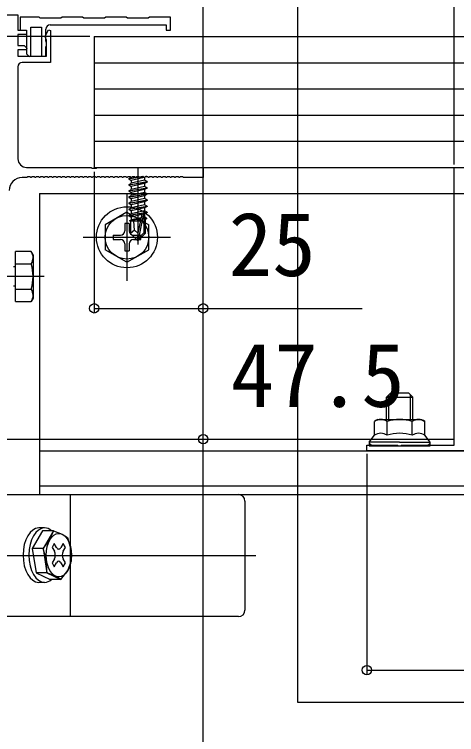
# Model space of a CAD drawing. Units: millimetres, scale not verified. Extents: x -875 to 875, y -1304 to 1297.
# Drawn here: x -407.7 to -306.3, y 251.3 to 416.4 of the extents above; entities that cross this region are included whole.
import ezdxf
from ezdxf.enums import TextEntityAlignment as Align

# ---------------------------------------------------------------- set-up
doc = ezdxf.new("R2010")
doc.units = ezdxf.units.MM
doc.header["$LTSCALE"] = 8
for name, color, linetype in [('0-3_YKK_11', 7, 'Continuous'), ('0-5_YKK_12', 2, 'Continuous'), ('0-6_YKK_13', 4, 'Continuous'), ('0-8_YKK_D', 6, 'Continuous')]:
    doc.layers.add(name, color=color, linetype=linetype)
doc.styles.add('ＭＳ ゴシック', font='')
doc.styles.get('ＭＳ ゴシック').set_extended_font_data('MS Gothic')

msp = doc.modelspace()

# ---------------------------------------------------------------- linework, layer by layer
at = {"layer": '0-3_YKK_11'}
msp.add_line((-406.87, 404.417), (-406.87, 383.317), dxfattribs=at)
for points in [[(-411.87, 416.317), (-406.87, 416.317), (-406.87, 412.817), (-404.87, 412.817), (-404.87, 411.817), (-406.87, 411.817), (-406.87, 409.317), (-405.446, 409.317), (-404.834, 408.705), (-404.994, 408.317), (-406.87, 408.317)], [(-399.47, 414.017), (-372.87, 414.017), (-372.87, 412.817), (-371.87, 412.817), (-371.87, 415.817), (-376.72, 415.817), (-377.02, 415.517), (-381.72, 415.517), (-382.02, 415.817), (-386.72, 415.817), (-387.02, 415.517), (-391.72, 415.517), (-392.02, 415.817), (-396.72, 415.817), (-397.02, 415.517), (-401.72, 415.517), (-402.02, 415.817), (-406.37, 415.817), (-406.37, 412.817), (-404.87, 412.817), (-404.87, 407.393), (-404.241, 406.763), (-403.87, 406.917), (-403.87, 413.517), (-401.47, 413.517), (-401.47, 406.817), (-400.47, 406.817), (-400.47, 408.971), (-400.27, 409.317), (-400.27, 409.917), (-400.39, 410.157), (-400.47, 410.317), (-400.47, 413.017)], [(-406.87, 408.317), (-406.87, 406.817), (-400.27, 406.817), (-400.27, 410.559), (-400.39, 410.742), (-400.57, 411.017), (-400.57, 411.558), (-399.815, 412.867), (-399.37, 412.747), (-399.37, 405.417), (-405.87, 405.417)], [(-404.87, 381.317), (-390.041, 381.317), (-389.849, 381.174), (-388.891, 381.174), (-388.699, 381.317), (-364.37, 381.317), (-364.37, 379.017), (-368.912, 379.017), (-369.095, 379.137), (-369.645, 379.137), (-369.828, 379.017), (-369.912, 379.017), (-370.095, 379.137), (-370.645, 379.137), (-370.828, 379.017), (-370.912, 379.017), (-371.095, 379.137), (-371.645, 379.137), (-371.828, 379.017), (-371.912, 379.017), (-372.095, 379.137), (-372.645, 379.137), (-372.828, 379.017), (-372.912, 379.017), (-373.095, 379.137), (-373.645, 379.137), (-373.828, 379.017), (-373.912, 379.017), (-374.095, 379.137), (-374.645, 379.137), (-374.828, 379.017), (-374.912, 379.017), (-375.095, 379.137), (-375.645, 379.137), (-375.828, 379.017), (-375.912, 379.017), (-376.095, 379.137), (-376.645, 379.137), (-376.828, 379.017), (-376.912, 379.017)], [(-396.645, 379.137), (-396.828, 379.017), (-396.912, 379.017), (-397.095, 379.137), (-397.645, 379.137), (-397.828, 379.017), (-397.912, 379.017), (-398.095, 379.137), (-398.645, 379.137), (-398.828, 379.017), (-398.912, 379.017), (-399.095, 379.137), (-399.645, 379.137), (-399.828, 379.017), (-399.912, 379.017), (-400.095, 379.137), (-400.645, 379.137), (-400.828, 379.017), (-400.912, 379.017), (-401.095, 379.137), (-401.645, 379.137), (-401.828, 379.017), (-401.912, 379.017), (-402.095, 379.137), (-402.645, 379.137), (-402.828, 379.017), (-402.912, 379.017), (-403.095, 379.137), (-403.645, 379.137), (-403.828, 379.017), (-403.912, 379.017), (-404.095, 379.137), (-404.645, 379.137), (-404.828, 379.017), (-405.87, 379.017)], [(-386.828, 379.017), (-386.912, 379.017), (-387.095, 379.137), (-387.645, 379.137), (-387.828, 379.017), (-387.912, 379.017), (-388.095, 379.137), (-388.645, 379.137), (-388.828, 379.017), (-388.912, 379.017), (-389.095, 379.137), (-389.645, 379.137), (-389.828, 379.017), (-389.912, 379.017), (-390.095, 379.137), (-390.645, 379.137), (-390.828, 379.017), (-390.912, 379.017), (-391.095, 379.137), (-391.645, 379.137), (-391.828, 379.017), (-391.912, 379.017), (-392.095, 379.137), (-392.645, 379.137), (-392.828, 379.017), (-392.912, 379.017), (-393.095, 379.137), (-393.645, 379.137), (-393.828, 379.017), (-393.912, 379.017), (-394.095, 379.137), (-394.645, 379.137), (-394.828, 379.017), (-394.912, 379.017), (-395.095, 379.137), (-395.645, 379.137), (-395.828, 379.017), (-395.912, 379.017), (-396.095, 379.137), (-396.645, 379.137)], [(-376.912, 379.017), (-377.095, 379.137), (-377.645, 379.137), (-377.828, 379.017), (-377.912, 379.017), (-378.095, 379.137), (-378.645, 379.137), (-378.828, 379.017), (-378.912, 379.017), (-379.095, 379.137), (-379.645, 379.137), (-379.828, 379.017), (-379.912, 379.017), (-380.095, 379.137), (-380.645, 379.137), (-380.828, 379.017), (-380.912, 379.017), (-381.095, 379.137), (-381.645, 379.137), (-381.828, 379.017), (-381.912, 379.017), (-382.095, 379.137), (-382.645, 379.137), (-382.828, 379.017), (-382.912, 379.017), (-383.095, 379.137), (-383.645, 379.137), (-383.828, 379.017), (-383.912, 379.017), (-384.095, 379.137), (-384.645, 379.137), (-384.828, 379.017), (-384.912, 379.017), (-385.095, 379.137), (-385.645, 379.137), (-385.828, 379.017), (-385.912, 379.017), (-386.095, 379.137), (-386.645, 379.137), (-386.828, 379.017)]]:
    msp.add_lwpolyline(points, dxfattribs=at)
msp.add_lwpolyline([(-246.87, 316.317), (-326.87, 316.317), (-326.87, 317.617), (-319.828, 317.617), (-319.645, 317.497), (-319.095, 317.497), (-318.912, 317.617), (-306.87, 317.617), (-306.87, 381.317), (-287.328, 381.317), (-287.145, 381.197), (-286.595, 381.197), (-286.412, 381.317), (-266.87, 381.317), (-266.87, 317.617), (-254.828, 317.617), (-254.645, 317.497), (-254.095, 317.497), (-253.912, 317.617), (-246.87, 317.617)], close=True, dxfattribs=at)
for centre, radius, start, end in [((-399.47, 413.017), 1, 90.00001, 179.99999), ((-405.87, 404.417), 1, 90.00001, 179.99999), ((-404.87, 383.317), 2, 180.00001, 269.99999), ((-405.87, 376.017), 3, 90.00001, 179.99999)]:
    msp.add_arc(centre, radius, start, end, dxfattribs=at)
at = {"layer": '0-5_YKK_12'}
for p, q in [((-364.37, 151.317), (-364.37, 1038.3)), ((-379.37, 381.317), (-379.37, 363.617)), ((-401.87, 375.317), (-201.87, 375.317)), ((-401.87, 375.317), (-401.87, 306.317)), ((-381.87, 375.317), (-381.87, 355.317)), ((-391.87, 365.317), (-371.87, 365.317)), ((-400.87, 356.317), (-499.87, 356.317)), ((-401.87, 316.317), (-201.87, 316.317)), ((-401.87, 308.317), (-201.87, 308.317)), ((-411.87, 306.317), (-201.87, 306.317)), ((-414.37, 292.317), (-352.328, 292.317))]:
    msp.add_line(p, q, dxfattribs=at)
msp.add_lwpolyline([(-342.688, 447.905), (-201.657, 447.905), (-201.657, 258.6), (-342.688, 258.6)], close=True, dxfattribs=at)
at = {"layer": '0-6_YKK_13'}
for p, q in [((-389.37, 411.317), (-201.87, 411.317)), ((-389.37, 411.317), (-389.37, 381.317)), ((-389.37, 405.317), (-201.87, 405.317)), ((-389.37, 399.317), (-201.87, 399.317)), ((-389.37, 393.317), (-201.87, 393.317)), ((-389.37, 387.317), (-201.87, 387.317)), ((-389.37, 381.317), (-201.87, 381.317)), ((-379.048, 379.071), (-381.47, 378.667)), ((-381.47, 378.767), (-381.001, 379.038)), ((-381.47, 378.767), (-379.949, 379.021)), ((-381.47, 378.767), (-381.47, 378.667)), ((-381.47, 378.667), (-380.92, 378.35)), ((-377.949, 379.021), (-380.92, 378.35)), ((-377.82, 378.385), (-380.92, 377.685)), ((-380.92, 378.35), (-380.92, 377.685)), ((-379.703, 379.062), (-379.107, 379.161)), ((-378.15, 379.221), (-378.645, 379.138)), ((-378.556, 379.253), (-378.271, 379.3)), ((-377.82, 379.017), (-377.82, 378.385)), ((-377.27, 378.067), (-377.82, 378.385)), ((-377.357, 379.317), (-377.636, 379.156)), ((-381.47, 377.367), (-377.27, 378.067)), ((-377.27, 377.967), (-381.47, 377.267)), ((-381.47, 377.367), (-380.92, 377.685)), ((-381.47, 377.367), (-381.47, 377.267)), ((-381.47, 377.267), (-380.92, 376.95)), ((-381.47, 375.967), (-377.27, 376.667)), ((-377.27, 376.567), (-381.47, 375.867)), ((-377.82, 376.985), (-380.92, 376.285)), ((-380.92, 376.95), (-380.92, 376.285)), ((-377.82, 377.65), (-377.82, 376.985)), ((-377.27, 376.667), (-377.82, 376.985)), ((-377.27, 378.067), (-377.27, 377.967)), ((-377.27, 376.667), (-377.27, 376.567)), ((-381.47, 375.967), (-380.92, 376.285)), ((-381.47, 375.967), (-381.47, 375.867)), ((-381.47, 375.867), (-380.92, 375.55)), ((-381.47, 374.567), (-377.27, 375.267)), ((-377.27, 375.167), (-381.47, 374.467)), ((-381.47, 374.567), (-380.92, 374.885)), ((-377.82, 375.585), (-380.92, 374.885)), ((-380.92, 375.55), (-380.92, 374.885)), ((-377.82, 376.25), (-377.82, 375.585)), ((-377.27, 375.267), (-377.82, 375.585)), ((-377.27, 375.267), (-377.27, 375.167)), ((-381.47, 374.567), (-381.47, 374.467)), ((-381.47, 374.467), (-380.92, 374.15)), ((-381.47, 373.167), (-377.27, 373.867)), ((-377.27, 373.767), (-381.47, 373.067)), ((-381.47, 373.167), (-380.92, 373.485)), ((-377.82, 374.185), (-380.92, 373.485)), ((-380.92, 374.15), (-380.92, 373.485)), ((-377.82, 373.45), (-380.92, 372.75)), ((-377.82, 374.85), (-377.82, 374.185)), ((-377.27, 373.867), (-377.82, 374.185)), ((-377.27, 373.767), (-377.82, 373.45)), ((-377.82, 373.45), (-377.82, 372.785)), ((-377.27, 373.867), (-377.27, 373.767)), ((-381.47, 373.167), (-381.47, 373.067)), ((-381.47, 373.067), (-380.92, 372.75)), ((-381.47, 371.767), (-377.27, 372.467)), ((-377.27, 372.367), (-381.47, 371.667)), ((-381.47, 371.767), (-380.92, 372.085)), ((-381.47, 371.767), (-381.47, 371.667)), ((-381.47, 371.667), (-380.92, 371.35)), ((-377.82, 372.785), (-380.92, 372.085)), ((-380.92, 372.75), (-380.92, 372.085)), ((-377.27, 372.467), (-377.82, 372.785)), ((-377.82, 372.05), (-377.82, 371.385)), ((-377.27, 372.467), (-377.27, 372.367)), ((-381.87, 371.067), (-386.87, 368.18)), ((-381.87, 371.067), (-376.87, 368.18)), ((-381.47, 370.367), (-377.27, 371.067)), ((-378.331, 370.791), (-381.47, 370.267)), ((-381.47, 370.367), (-380.92, 370.685)), ((-381.47, 370.367), (-381.47, 370.267)), ((-381.47, 370.267), (-380.92, 369.95)), ((-377.82, 371.385), (-380.92, 370.685)), ((-380.92, 371.35), (-380.92, 370.685)), ((-378.487, 370.499), (-380.92, 369.95)), ((-380.92, 369.95), (-380.92, 369.285)), ((-378.461, 370.624), (-379.37, 366.239)), ((-378.038, 370.74), (-379.22, 365.042)), ((-377.27, 370.967), (-378.184, 370.815)), ((-377.82, 369.985), (-377.973, 369.95)), ((-377.97, 370.569), (-377.97, 366.292)), ((-377.27, 371.067), (-377.82, 371.385)), ((-377.82, 370.65), (-377.82, 369.985)), ((-377.37, 369.725), (-377.82, 369.985)), ((-377.27, 371.067), (-377.27, 370.967)), ((-382.37, 368.467), (-382.37, 366.817)), ((-381.37, 368.467), (-382.37, 368.467)), ((-381.37, 368.467), (-381.37, 366.817)), ((-378.692, 369.507), (-381.27, 369.083)), ((-381.27, 369.083), (-380.92, 369.285)), ((-381.07, 368.988), (-381.27, 369.083)), ((-381.07, 369.017), (-381.07, 366.167)), ((-378.794, 369.017), (-381.07, 369.017)), ((-378.631, 369.802), (-380.92, 369.285)), ((-378.752, 369.241), (-379.904, 369.017)), ((-378.791, 369.03), (-378.85, 369.017)), ((-377.37, 369.725), (-377.97, 369.626)), ((-377.37, 369.51), (-377.97, 369.393)), ((-377.67, 369.017), (-377.97, 369.017)), ((-377.67, 369.336), (-377.67, 366.167)), ((-377.37, 369.725), (-377.37, 369.51)), ((-386.87, 368.18), (-386.87, 362.454)), ((-380.113, 366.971), (-381.07, 366.167)), ((-376.87, 362.454), (-376.87, 368.18)), ((-385.02, 365.817), (-383.37, 365.817)), ((-385.02, 365.817), (-385.02, 364.817)), ((-379.52, 364.617), (-381.07, 366.167)), ((-380.37, 365.817), (-378.72, 365.817)), ((-379.37, 366.239), (-379.52, 364.617)), ((-379.37, 366.239), (-379.37, 364.617)), ((-377.97, 366.292), (-379.22, 365.042)), ((-379.22, 364.617), (-377.67, 366.167)), ((-379.22, 365.042), (-379.22, 364.617)), ((-378.72, 364.817), (-378.72, 365.817)), ((-377.67, 366.167), (-377.97, 366.292)), ((-385.02, 364.817), (-383.37, 364.817)), ((-382.37, 363.817), (-382.37, 362.167)), ((-381.37, 363.817), (-381.37, 362.167)), ((-380.37, 364.817), (-378.72, 364.817)), ((-379.52, 364.617), (-379.22, 364.617)), ((-403.801, 362.067), (-407.37, 362.067)), ((-407.37, 350.567), (-407.37, 362.067)), ((-403.37, 361.317), (-403.803, 362.067)), ((-381.87, 359.567), (-386.87, 362.454)), ((-382.37, 362.167), (-381.37, 362.167)), ((-381.87, 359.567), (-376.87, 362.454)), ((-403.37, 361.317), (-403.37, 351.317)), ((-407.37, 358.567), (-407.87, 358.567)), ((-407.37, 359.204), (-403.817, 359.204)), ((-407.37, 354.067), (-407.87, 354.067)), ((-407.37, 353.43), (-403.817, 353.43)), ((-407.37, 350.567), (-403.801, 350.567)), ((-403.37, 351.317), (-403.803, 350.567)), ((-321.83, 323.517), (-321.83, 329.157)), ((-316.91, 323.517), (-316.91, 329.157)), ((-322.37, 328.617), (-316.37, 328.617)), ((-324.37, 323.517), (-325.144, 323.071)), ((-325.144, 319.917), (-325.144, 323.071)), ((-324.37, 323.517), (-314.37, 323.517)), ((-322.257, 319.917), (-322.257, 323.071)), ((-316.483, 319.917), (-316.483, 323.071)), ((-314.37, 323.517), (-313.597, 323.071)), ((-313.597, 319.917), (-313.597, 323.071)), ((-326.37, 318.317), (-325.144, 319.917)), ((-312.37, 318.317), (-313.597, 319.917)), ((-326.37, 318.317), (-326.37, 317.517)), ((-319.37, 318.317), (-326.37, 318.317)), ((-326.37, 317.517), (-312.37, 317.517)), ((-319.37, 318.317), (-312.37, 318.317)), ((-312.37, 317.517), (-312.37, 318.317)), ((-411.87, 306.317), (-356.328, 306.317)), ((-394.787, 278.317), (-394.787, 306.317)), ((-354.828, 304.817), (-354.828, 279.817)), ((-401.209, 297.999), (-403.566, 293.916)), ((-401.209, 297.999), (-403.566, 293.916)), ((-400.754, 298.672), (-402.061, 298.672)), ((-398.716, 297.999), (-401.209, 297.999)), ((-398.716, 297.999), (-401.073, 293.916)), ((-398.521, 295.088), (-399.027, 294.211)), ((-399.027, 294.211), (-398.501, 293.299)), ((-397.995, 294.176), (-398.521, 295.088)), ((-396.456, 295.088), (-396.982, 294.176)), ((-396.476, 293.299), (-395.949, 294.211)), ((-395.949, 294.211), (-396.456, 295.088)), ((-403.566, 293.916), (-402.703, 288.339)), ((-401.073, 293.916), (-403.566, 293.916)), ((-401.073, 293.916), (-400.21, 288.339)), ((-398.501, 291.545), (-399.027, 290.633)), ((-398.521, 289.756), (-397.995, 290.668)), ((-396.982, 290.668), (-396.456, 289.756)), ((-395.949, 290.633), (-396.476, 291.545)), ((-399.027, 290.633), (-398.521, 289.756)), ((-396.456, 289.756), (-395.949, 290.633)), ((-402.703, 288.339), (-399.483, 286.845)), ((-400.21, 288.339), (-402.703, 288.339)), ((-400.21, 288.339), (-396.99, 286.845)), ((-400.754, 286.172), (-402.061, 286.172)), ((-396.99, 286.845), (-399.483, 286.845))]:
    msp.add_line(p, q, dxfattribs=at)
for points in [[(-377.27, 377.967), (-377.82, 377.65), (-380.92, 376.95)], [(-377.27, 376.567), (-377.82, 376.25), (-380.92, 375.55)], [(-377.27, 375.167), (-377.82, 374.85), (-380.92, 374.15)], [(-377.27, 372.367), (-377.82, 372.05), (-380.92, 371.35)], [(-377.27, 370.967), (-377.82, 370.65), (-377.974, 370.615)], [(-379.37, 366.239), (-380.113, 366.971), (-380.27, 369.017)], [(-377.37, 369.51), (-377.82, 369.25), (-377.97, 369.216)], [(-322.37, 323.517), (-322.37, 328.617), (-321.37, 329.617), (-317.37, 329.617)], [(-316.37, 323.517), (-316.37, 328.617), (-317.37, 329.617)], [(-356.328, 278.317), (-411.87, 278.317), (-411.87, 306.317)], [(-396.99, 286.845), (-398.236, 287.592), (-400.21, 288.339), (-400.277, 291.128), (-401.073, 293.916), (-399.53, 295.957), (-398.716, 297.999)], [(-398.716, 297.999), (-396.741, 297.252), (-395.496, 296.504), (-394.7, 293.716), (-394.633, 290.928)], [(-396.99, 286.845), (-395.447, 288.886), (-394.633, 290.928)]]:
    msp.add_lwpolyline(points, dxfattribs=at)
for radius in [7, 5]:
    msp.add_circle((-381.87, 365.317), radius, dxfattribs=at)
for centre, radius, start, end in [((-378.219, 370.569), 0.248, 0, 167.19096), ((-383.37, 366.817), 1, 270, 0), ((-380.37, 366.817), 1, 180, 270), ((-383.37, 363.817), 1, 0, 90), ((-380.37, 363.817), 1, 90, 180), ((-405.926, 360.647), 2.556, 325.61575, 33.74822), ((-412.924, 356.317), 9.553, 342.41205, 17.58795), ((-405.926, 351.987), 2.556, 326.25178, 34.38425), ((-323.7, 320.961), 2.556, 55.61575, 124.38425), ((-319.37, 313.964), 9.553, 90, 107.58795), ((-319.37, 313.964), 9.553, 72.41205, 90), ((-315.04, 320.961), 2.556, 55.61575, 124.38425), ((-323.7, 317.808), 2.556, 55.61575, 124.38425), ((-319.37, 310.81), 9.553, 90, 107.58795), ((-319.37, 310.81), 9.553, 72.41205, 90), ((-315.04, 317.808), 2.556, 55.61575, 124.38425), ((-356.328, 304.817), 1.5, 0, 89.99998), ((-356.328, 279.817), 1.5, 270, 0)]:
    msp.add_arc(centre, radius, start, end, dxfattribs=at)
for centre, major_axis, ratio, start_param, end_param in [((-324.87, 318.317), (1.5, 0), 0.533333, 3.1415927, 4.712389), ((-313.87, 318.317), (-1.5, 0), 0.533333, 1.5707963, 3.1415927), ((-402.061, 292.422), (0, -6.25), 0.57735, 3.1415927, 6.2831853), ((-400.754, 292.422), (0, -6.25), 0.57735, 3.1415927, 6.2831853), ((-400.754, 292.422), (0, -6.25), 0.57735, 2.6731756, 3.1415927), ((-397.488, 295.052), (0, -1.24), 0.57735, 5.4977871, 7.0685835), ((-399.007, 292.422), (0, -1.24), 0.57735, 0.7853982, 2.3561945), ((-395.97, 292.422), (0, -1.24), 0.57735, 3.9269908, 5.4977871), ((-397.488, 289.791), (0, -1.24), 0.57735, 2.3561945, 3.9269908), ((-400.754, 292.422), (0, -6.25), 0.57735, 6.2831853, 6.7516024)]:
    msp.add_ellipse(centre, major_axis=major_axis, ratio=ratio, start_param=start_param, end_param=end_param, dxfattribs=at)
msp.add_ellipse((-397.488, 292.422), major_axis=(0, -5), ratio=0.57735, dxfattribs=at)
at = {"layer": '0-8_YKK_D'}
for p, q in [((-306.87, 382.017), (-306.87, 422.317)), ((-390.37, 411.317), (-547.705, 411.317)), ((-390.37, 411.317), (-547.705, 411.317)), ((-389.37, 380.317), (-389.37, 348.017)), ((-326.87, 315.617), (-326.87, 265.05)), ((-326.87, 266.05), (-246.87, 266.05))]:
    msp.add_line(p, q, dxfattribs=at)
for points in [[(-389.37, 349.017), (-364.37, 349.017), (-327.934, 349.017)], [(-411.87, 319.017), (-364.37, 319.017), (-307.025, 319.017)]]:
    msp.add_lwpolyline(points, dxfattribs=at)
for centre in [(-389.37, 349.017), (-364.37, 349.017), (-364.37, 319.017), (-326.87, 266.05)]:
    msp.add_circle(centre, 1.075, dxfattribs=at)

# ---------------------------------------------------------------- texts
at = {"layer": '0-8_YKK_D', "style": 'ＭＳ ゴシック'}
for s, p in [('25', (-358.547, 352.017)), ('47.5', (-358.093, 322.017))]:
    msp.add_text(s, height=14.66, dxfattribs=at).set_placement(p, align=Align.BOTTOM_LEFT)

doc.saveas('drawing.dxf')
